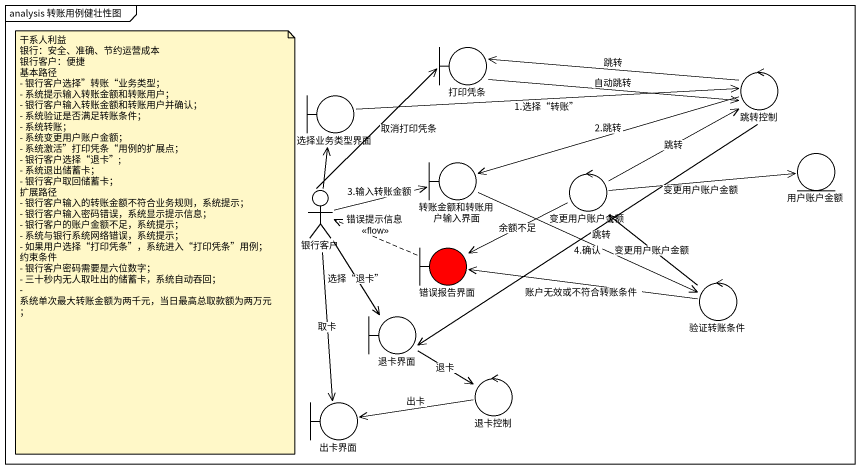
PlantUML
@startuml
mainframe analysis 转账用例健壮性图
boundary 打印凭条
control 跳转控制
boundary 选择业务类型界面
entity 用户账户金额
actor 银行客户
boundary 转账金额和转账用户输入界面
control 变更用户账户金额
boundary 错误报告界面 #FF0000
control 验证转账条件
boundary 退卡界面
control 退卡控制
boundary 出卡界面
打印凭条 -right-> 跳转控制 : 自动跳转
跳转控制 -left-> 打印凭条 : 跳转
跳转控制 -left-> 转账金额和转账用户输入界面 : 2.跳转
跳转控制 --> 退卡界面 : 跳转
选择业务类型界面 -right-> 跳转控制 : 1.选择“转账”
银行客户 -up-> 打印凭条 : 取消打印凭条
银行客户 -up-> 选择业务类型界面
银行客户 -right-> 转账金额和转账用户输入界面 : 3.输入转账金额
银行客户 --> 退卡界面 : 选择“退卡”
银行客户 --> 出卡界面 : 取卡
转账金额和转账用户输入界面 -right-> 验证转账条件 : 4.确认
变更用户账户金额 -right-> 跳转控制 : 跳转
变更用户账户金额 -right-> 用户账户金额 : 变更用户账户金额
变更用户账户金额 -left-> 错误报告界面 : 余额不足
错误报告界面 .left.> 银行客户 : 错误提示信息\n<<flow>>
验证转账条件 -up-> 变更用户账户金额 : 变更用户账户金额
验证转账条件 -left-> 错误报告界面 : 账户无效或不符合转账条件
退卡界面 --> 退卡控制 : 退卡
退卡控制 -left-> 出卡界面 : 出卡
note as N1
  干系人利益
  银行：安全、准确、节约运营成本
  银行客户：便捷
  基本路径
  - 银行客户选择”转账“业务类型；
  - 系统提示输入转账金额和转账用户；
  - 银行客户输入转账金额和转账用户并确认；
  - 系统验证是否满足转账条件；
  - 系统转账；
  - 系统变更用户账户金额；
  - 系统激活”打印凭条“用例的扩展点；
  - 银行客户选择“退卡”;
  - 系统退出储蓄卡；
  - 银行客户取回储蓄卡；
  扩展路径
  - 银行客户输入的转账金额不符合业务规则，系统提示；
  - 银行客户输入密码错误，系统显示提示信息；
  - 银行客户的账户金额不足，系统提示；
  - 系统与银行系统网络错误，系统提示；
  - 如果用户选择“打印凭条”，系统进入“打印凭条”用例；
  约束条件
  - 银行客户密码需要是六位数字；
  - 三十秒内无人取吐出的储蓄卡，系统自动吞回；
  - 系统单次最大转账金额为两千元，当日最高总取款额为两万元；
end note
@enduml
